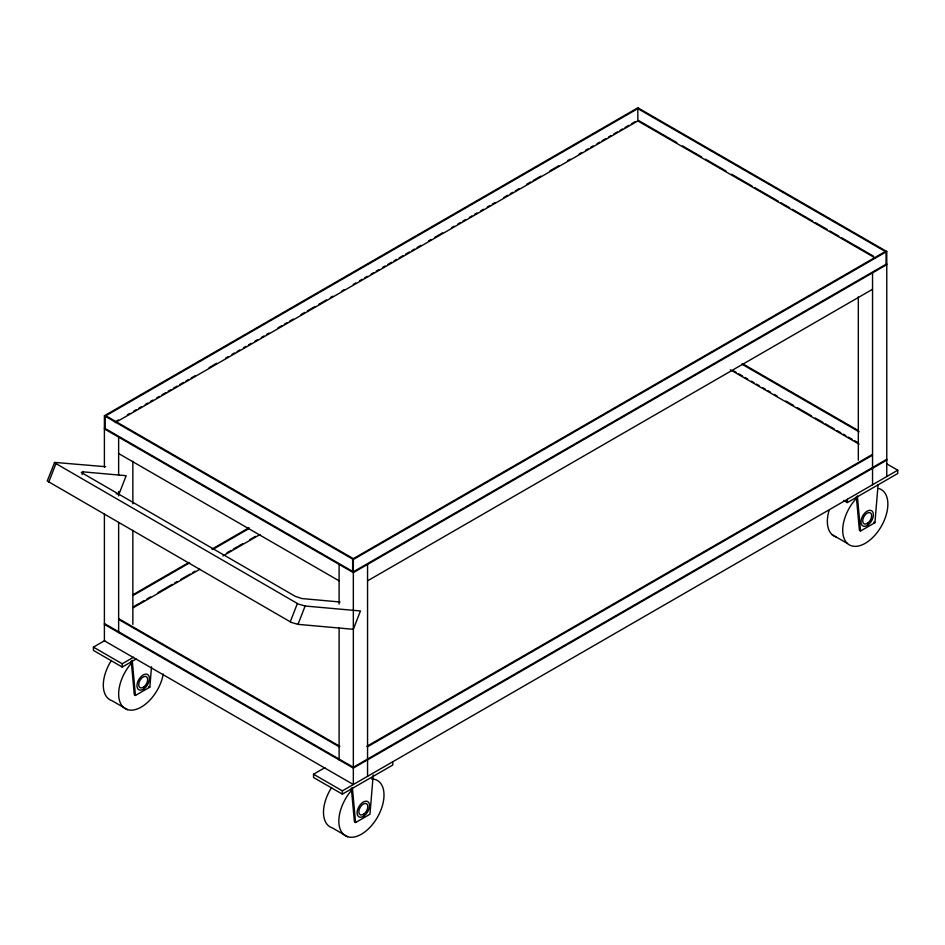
<?xml version="1.0" encoding="UTF-8"?>
<svg xmlns="http://www.w3.org/2000/svg" width="945" height="945" viewBox="0 0 945 945"><rect width="100%" height="100%" fill="white"/><g stroke="black" fill="none" stroke-linecap="round" stroke-linejoin="round"><path stroke-width="1.42" d="M131.237 661.157L134.308 694.811L135.43 695.461L149.842 687.145L151.519 666.768M373.204 774.947L369.967 814.236L355.556 822.552L354.434 821.902L351.363 788.248M856.347 496.704L859.407 530.358L860.541 531.007L874.94 522.691L878.07 484.856M54.361 462.66L298.455 604.103L305.117 606.017L360.447 610.966L353.335 629.299L298.006 624.35L291.343 622.436L47.25 480.993L54.633 462.4L105.686 466.724M48.644 482.375L55.755 464.042M82.097 474.484L83.089 471.85L126.157 475.701L119.046 494.022L116.176 493.774M290.257 621.869L297.368 603.536M298.006 624.35L305.117 606.017M104.399 467.113L104.399 415.765L637.84 107.789L886.764 251.512L886.764 476.54M638.548 108.202L105.119 416.178L105.119 428.498M115.892 421.458L118.444 419.982M127.374 414.82L129.926 413.343M133.753 411.134L136.304 409.669M138.856 408.193L141.407 406.716M145.246 404.507L147.798 403.031M150.349 401.554L152.901 400.089M156.728 397.88L159.28 396.404M161.831 394.927L165.659 392.718M168.21 391.242L170.761 389.777M173.313 388.3L177.14 386.092M179.692 384.615L183.531 382.406M186.082 380.93L188.634 379.453M191.185 377.988L195.013 375.767M209.046 367.664L216.7 363.246M225.642 358.084L228.194 356.619M232.021 354.41L234.573 352.934M237.124 351.457L239.676 349.981M243.503 347.772L246.054 346.307M248.606 344.83L251.157 343.354M254.985 341.145L257.548 339.668M261.375 337.459L263.927 335.983M266.478 334.518L269.03 333.042M277.96 327.88L281.787 325.671M284.339 324.194L286.89 322.729M289.442 321.253L293.269 319.044M300.935 314.614L304.762 312.405M307.314 310.94L314.968 306.511M318.796 304.302L326.45 299.884M330.277 297.675L332.841 296.198M341.771 291.048L344.323 289.572M353.253 284.41L355.804 282.933M359.632 280.724L362.183 279.259M364.735 277.783L367.286 276.306M371.125 274.097L373.677 272.621M376.228 271.144L378.78 269.679M382.607 267.47L385.158 265.994M387.71 264.517L391.537 262.308M394.089 260.832L396.64 259.367M399.192 257.89L403.019 255.682M405.57 254.205L409.409 251.996M411.961 250.519L414.512 249.043M417.064 247.578L420.891 245.357M428.546 240.94L431.097 239.463M434.924 237.254L442.579 232.836M451.521 227.674L454.072 226.209M457.9 224L460.451 222.524M463.003 221.047L465.554 219.571M469.381 217.362L471.933 215.897M474.484 214.421L477.036 212.944M480.863 210.735L483.415 209.258M487.254 207.049L489.805 205.573M492.357 204.108L494.908 202.632M503.839 197.47L507.666 195.261M510.217 193.784L512.769 192.319M515.32 190.843L519.148 188.634M526.814 184.216L530.641 181.995M533.193 180.53L540.847 176.101M549.777 170.95L558.708 165.788M567.65 160.638L570.201 159.162M579.131 154L581.683 152.523M585.51 150.314L588.062 148.849M590.613 147.373L593.165 145.896M597.004 143.687L599.555 142.211M602.107 140.746L605.934 138.525M608.486 137.06L611.037 135.584M613.589 134.107L617.416 131.898M619.967 130.422L622.519 128.957M625.07 127.48L628.897 125.272M631.449 123.795L635.288 121.586M115.325 422.604L638.548 120.523L644.218 123.795M132.69 594.901L188.941 562.417M211.952 549.139L249.031 527.723M133.399 595.303L189.65 562.83M212.66 549.541L248.464 528.881M133.753 606.595L139.08 603.524M140.132 602.922L144.195 600.571M146.758 599.095L150.586 596.886M158.004 592.598L172.321 584.329M174.589 583.03L177.14 581.553M180.967 579.344L190.217 574.005M192.461 572.705L195.013 571.241M226.918 552.813L231.135 550.38M233.297 549.128L237.526 546.694M238.4 546.186L242.641 543.741M249.882 539.56L255.422 536.358M133.399 607.623L199.879 569.244M222.89 555.955L259.969 534.551M136.092 659.043L122.224 667.052L93.425 650.42L93.425 647.136L104.765 640.58M93.425 647.136L122.224 663.768L133.576 657.212M104.399 415.765L353.335 559.487L886.764 251.512M886.764 264.647L353.335 572.623L104.399 428.9M367.558 580.844L872.542 289.288M392.766 761.753L392.766 765.037L342.362 794.143L313.551 777.511L313.551 774.227L324.891 767.671M886.764 459.294L353.335 767.269L104.399 623.546M886.764 460.12L353.335 768.084L104.399 624.373M313.551 774.227L342.362 790.859L897.75 470.197L897.75 473.492L847.334 502.586L843.578 500.425M83.113 471.862L81.317 472.488L295.23 596.319L301.857 598.551L340.07 602M885.347 251.512L637.84 108.616L637.84 120.936L875.141 257.938M644.927 124.208L655.712 130.434M656.409 130.835L662.091 134.119M662.788 134.521L667.194 137.06M667.891 137.462L676.821 142.624M682.514 145.908L685.066 147.385M685.751 147.774L693.406 152.192M694.008 152.535L696.559 154.011M697.233 154.401L701.662 156.964M705.49 159.173L711.266 162.505M711.88 162.859L716.369 165.458M716.983 165.812L722.748 169.131M723.362 169.486L725.914 170.962M731.678 174.293L734.23 175.77M734.856 176.124L742.51 180.542M743.16 180.92L745.711 182.397M746.349 182.763L752.09 186.082M754.642 187.547L760.382 190.866M761.02 191.233L765.497 193.808M766.135 194.186L771.876 197.493M772.514 197.859L778.255 201.179M780.818 202.655L783.37 204.132M783.996 204.498L789.748 207.817M792.3 209.294L794.851 210.77M795.477 211.125L803.132 215.543M803.793 215.921L809.511 219.228M810.172 219.606L812.724 221.083M815.275 222.559L820.992 225.855M821.666 226.245L827.371 229.54M829.923 231.005L832.474 232.482M833.147 232.872L838.853 236.167M841.404 237.644L843.956 239.109M844.641 239.51L850.335 242.794M851.02 243.196L858.686 247.614M859.265 247.956L861.816 249.421M862.513 249.823L870.168 254.252M870.747 254.583L873.298 256.06M742.546 363.707L858.521 430.672M741.837 364.12L859.088 431.818M733.58 370.853L736.179 372.354M738.683 373.795L742.546 376.027M745.073 377.48L747.649 378.969M751.452 381.166L754.015 382.654M756.555 384.119L759.118 385.595M762.934 387.804L765.497 389.281M768.037 390.746L770.6 392.222M774.404 394.419L776.979 395.908M785.874 401.046L793.576 405.488M797.356 407.673L811.448 415.812M815.275 418.021L822.941 422.439M825.387 423.856L829.32 426.124M830.49 426.797L834.423 429.077M836.986 430.554L840.814 432.763M843.235 434.157L845.917 435.704M848.326 437.098L852.295 439.39M854.705 440.783L857.41 442.343M730.367 369.814L859.088 444.138M886.481 463.688L897.75 470.197M873.818 522.042L874.94 522.691M832.061 534.622L847.417 543.481M105.828 415.765L353.335 558.66M104.399 428.085L353.335 571.808L886.764 263.832L886.056 263.419L886.056 251.098L352.627 559.074L352.627 571.394M118.633 453.541L339.113 580.844M148.708 686.495L149.842 687.145M127.433 709.612L112.077 700.741A31.941 18.439 -60 0 1 111.439 660.437M347.606 836.727L332.25 827.855A31.941 18.439 -60 0 1 331.624 787.551M857.339 495.889L860.541 531.007M352.355 787.445L355.556 822.552M132.229 660.354L135.43 695.461M872.542 272.869L872.542 484.75M858.32 296.99L858.32 460.12M847.334 499.303L847.334 502.586M367.558 564.413L367.558 776.306M353.335 559.487L353.335 784.515L104.399 640.793L104.399 514.139M342.362 790.859L342.362 794.143M339.113 564.413L339.113 604.091M339.113 627.61L339.113 759.874M132.855 461.243L132.855 503.862M132.855 530.31L132.855 624.373M122.224 663.768L122.224 667.052M118.633 437.122L118.633 475.323M118.633 491.494L118.633 495.901M118.633 522.361L118.633 632.583M163.272 674.021A31.941 18.439 -60 0 1 127.043 709.482A31.941 18.439 -60 0 1 131.78 662.788M371.479 778.963A31.941 18.439 -60 0 1 378.874 814.59A31.941 18.439 -60 0 1 343.555 834.388A31.941 18.439 -60 0 1 351.965 789.914M878.968 488.577A31.941 18.439 -60 0 1 880.598 527.534A31.941 18.439 -60 0 1 846.283 542.276A31.941 18.439 -60 0 1 856.56 498.204M836.242 536.996A31.941 18.439 -60 0 1 829.037 510.524M859.537 523.317A8.812 5.091 -60 0 1 859.099 519.88M119.342 619.034L118.633 619.436L339.113 746.739L339.822 746.326L119.342 619.034M871.833 454.781L366.849 746.326L367.558 746.739L872.542 455.183L871.833 454.781M143.983 688.81A8.812 5.091 -60 0 0 148.152 674.907A8.812 5.091 -60 0 0 137.45 682.668A8.812 5.091 -60 0 0 143.983 688.81M143.77 686.956A6.367 3.674 -60 0 0 146.77 676.915A6.367 3.674 -60 0 0 139.045 682.514A6.367 3.674 -60 0 0 143.77 686.956M364.108 815.901A8.812 5.091 -60 0 0 368.278 801.998A8.812 5.091 -60 0 0 357.576 809.759A8.812 5.091 -60 0 0 364.108 815.901M363.896 814.047A6.367 3.674 -60 0 0 366.908 804.006A6.367 3.674 -60 0 0 359.171 809.605A6.367 3.674 -60 0 0 363.896 814.047M868.018 524.959A8.812 5.091 -60 0 0 872.105 511.068A8.812 5.091 -60 0 0 861.415 518.923A8.812 5.091 -60 0 0 868.018 524.959M867.782 523.117A6.367 3.674 -60 0 0 870.747 513.088A6.367 3.674 -60 0 0 863.021 518.746A6.367 3.674 -60 0 0 867.782 523.117"/></g></svg>
